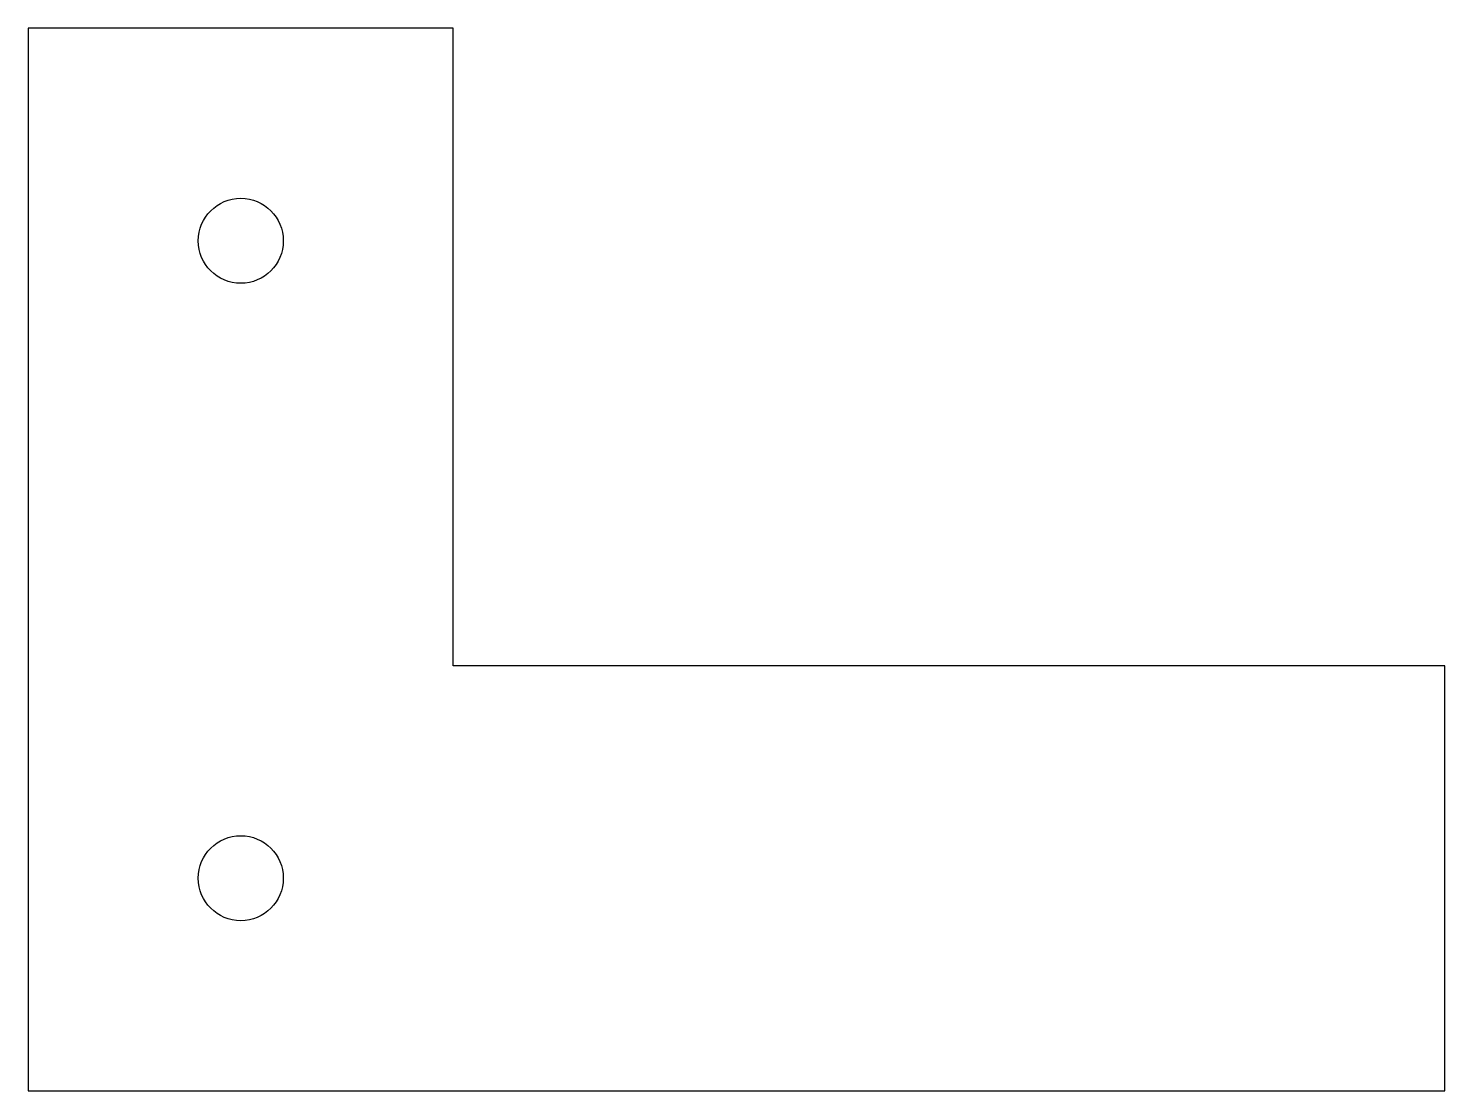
# Model space of a CAD drawing. Header units: millimetres. Extents: x 0 to 200, y 0 to 150.
import ezdxf

# ---------------------------------------------------------------- set-up
doc = ezdxf.new("R2010")
doc.units = ezdxf.units.MM
doc.layers.get('0').update_dxf_attribs({"linetype": 'CONTINUOUS'})

msp = doc.modelspace()

# ---------------------------------------------------------------- linework, layer by layer
msp.add_lwpolyline([(0, 0), (200, 0), (200, 60), (60, 60), (60, 150), (0, 150)], close=True)
for centre in [(30, 120), (30, 30)]:
    msp.add_circle(centre, 6)

doc.saveas('drawing.dxf')
